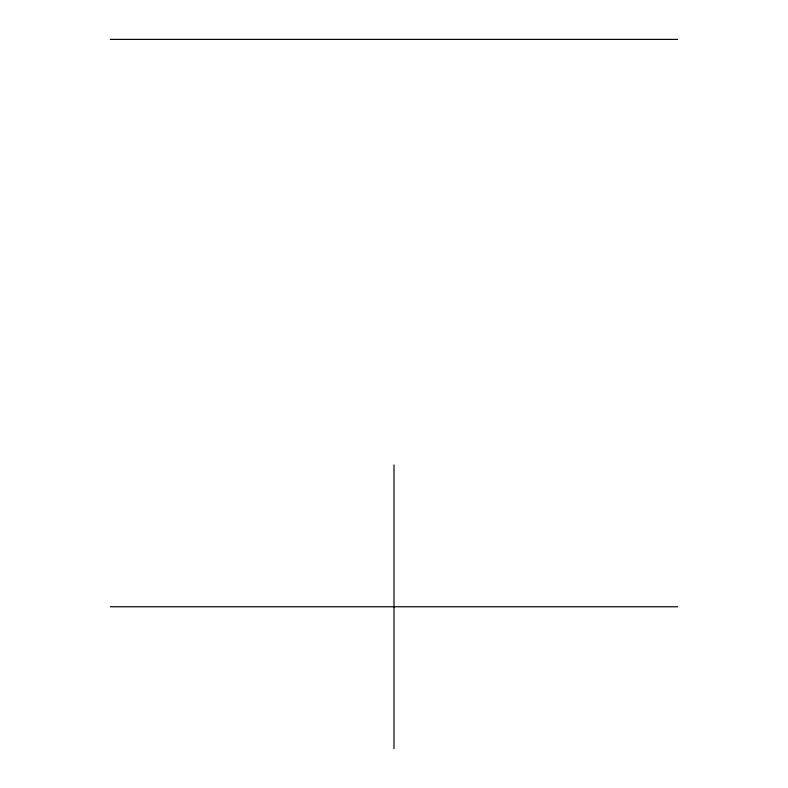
<?xml version="1.0" encoding="UTF-8"?>
<svg xmlns="http://www.w3.org/2000/svg" width="788" height="788" viewBox="0 0 788 788"><rect width="100%" height="100%" fill="white"/><g stroke="black" fill="none" stroke-linecap="round" stroke-linejoin="round"><path stroke-width="1.18" d="M110.32 39.4L677.68 39.4M110.32 606.76L677.68 606.76M394 464.92L394 748.6"/></g></svg>
